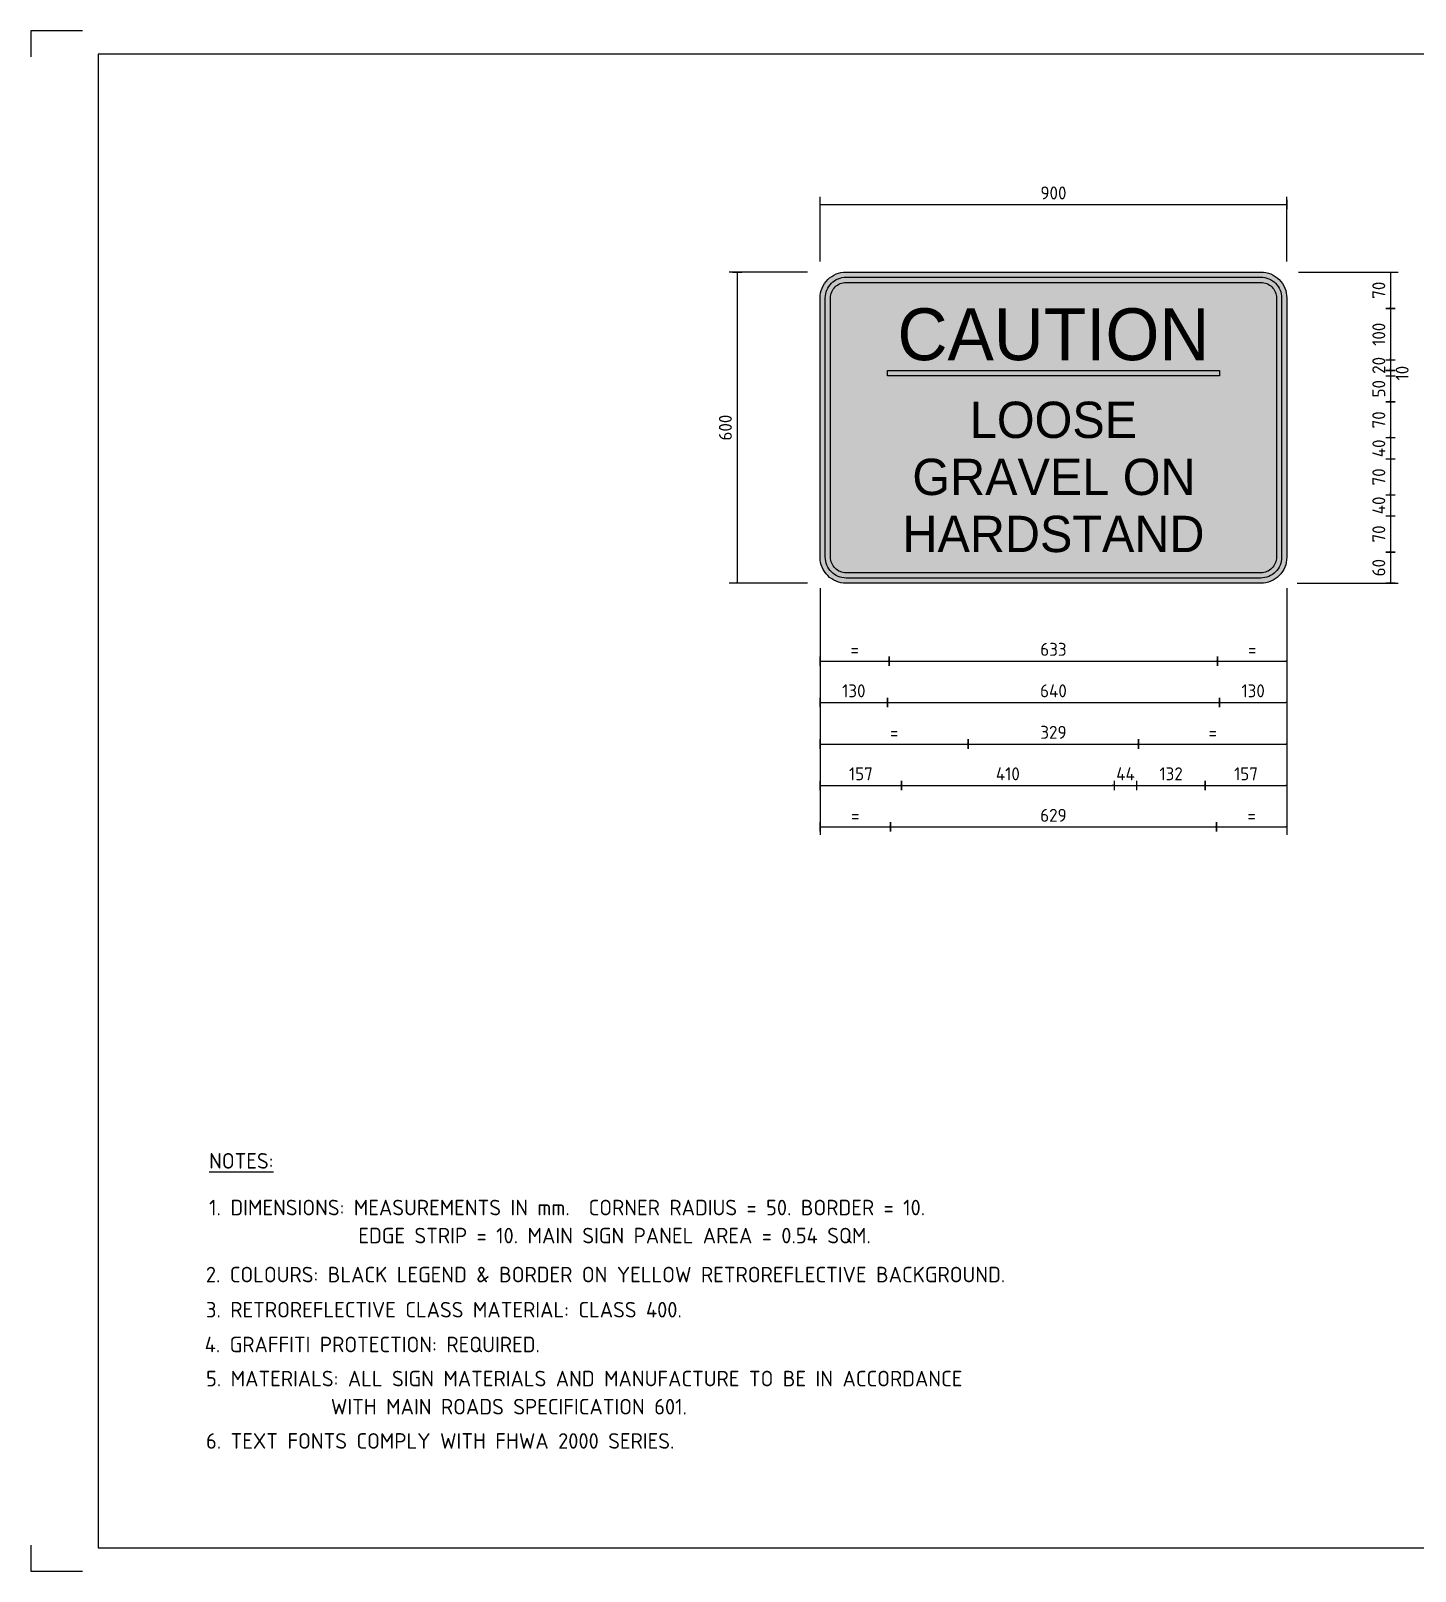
# Model space of a CAD drawing. Extents: x 0 to 420, y 0 to 297.
# Drawn here: x 0 to 267, y 0 to 297 of the extents above; entities that cross this region are included whole.
import ezdxf
from ezdxf.enums import TextEntityAlignment as Align

# ---------------------------------------------------------------- set-up
doc = ezdxf.new("R2010")
doc.units = 0
doc.header["$PDMODE"] = 3
doc.layers.get('0').update_dxf_attribs({"linetype": 'CONTINUOUS'})
doc.layers.get('DEFPOINTS').update_dxf_attribs({"linetype": 'CONTINUOUS'})
for name, color, linetype in [('L25', 1, 'CONTINUOUS'), ('T25', 1, 'CONTINUOUS'), ('TBLK18', 4, 'CONTINUOUS'), ('TBLK25', 1, 'CONTINUOUS'), ('TBLK35', 3, 'CONTINUOUS'), ('TBLK50', 7, 'CONTINUOUS')]:
    doc.layers.add(name, color=color, linetype=linetype)
doc.layers.add('YELLOW', color=7, linetype='CONTINUOUS', true_color=0xfcd900)
doc.styles.add('FHWAE', font='fhwa_e2000ex_ttf.ttf')
doc.styles.add('ISO', font='iso3098b.shx')
doc.dimstyles.new('SIGNSDIM', dxfattribs={"dimtxt": 2.5, "dimasz": 0.2, "dimexe": 1.5, "dimexo": 2, "dimgap": 1, "dimtad": 1, "dimdec": 4, "dimlfac": 10, "dimrnd": 1, "dimdsep": 46, "dimtxsty": 'ISO', "dimblk": 'SGNDIM', "dimcen": 2.5, "dimse2": 1, "dimadec": 0, "dimazin": 0, "dimtfac": 1, "dimtdec": 4, "dimtix": 1, "dimtmove": 0, "dimatfit": 3, "dimldrblk": 'SGNDIM', "dimfxl": 1, "dimtolj": 1, "dimtzin": 0, "dimarcsym": 0})

# ---------------------------------------------------------------- blocks, each defined once
blk = doc.blocks.new('A3BBLK')
at = {"layer": 'TBLK25'}
for p, q in [((10, 297), (0, 297)), ((0, 297), (0, 292)), ((0, 5), (0, 0)), ((0, 0), (10, 0))]:
    blk.add_line(p, q, dxfattribs=at)
at = {"layer": 'TBLK50'}
for p, q in [((415.5, 292.5), (13, 292.5)), ((13, 292.5), (13, 4.5)), ((13, 4.5), (415.5, 4.5))]:
    blk.add_line(p, q, dxfattribs=at)
blk = doc.blocks.new('a3_in_vtblk std dwg')
blk.add_blockref('A3BBLK', (0, 0))
at = {"layer": 'TBLK18', "style": 'ISO'}
blk.add_attdef('MR_DIRECTORATE', text='', height=1.5, dxfattribs=at).set_placement((381.5, 68.12), align=Align.CENTER)
for tag, p in [('STREET_NAME', (355.51, 62.1)), ('SUBURB_POSTCODE', (388.49, 62.1)), ('TELEPHONE_NO.', (368.31, 59.84)), ('FAX_NO.', (393.56, 59.84))]:
    blk.add_attdef(tag, p, '', height=1.5, dxfattribs=at)
at = {"layer": 'TBLK25', "style": 'ISO'}
for tag, height, p in [('MR_BRANCH', 2, (381.5, 65.2)), ('ROAD_SECTION', 1.75, (384.5, 29.16)), ('SLK', 1.75, (384.5, 26.11)), ('CHAINAGE', 1.75, (384.5, 19.21))]:
    blk.add_attdef(tag, text='', height=height, dxfattribs=at).set_placement(p, align=Align.CENTER)
for tag, p, height in [('FILE_NUMBER', (371.77, 54.24), 2.5), ('DESIGNED_/_DRAWN', (371.77, 49.49), 2), ('VERIFIED', (371.77, 44.49), 2), ('APPROVED', (371.77, 39.49), 2), ('LOCAL_AUTHORITY', (370.48, 16.73), 1.25)]:
    blk.add_attdef(tag, p, '', height=height, dxfattribs=at)
at = {"layer": 'TBLK35', "style": 'ISO', "width": 0.9}
for tag, p in [('ROAD_PROJECT&NUMBER', (384.5, 32.23)), ('DRAWING_DESCRIPTION', (384.5, 22.29))]:
    blk.add_attdef(tag, text='', height=2.5, dxfattribs=at).set_placement(p, align=Align.CENTER)
at = {"layer": 'TBLK50', "style": 'ISO'}
blk.add_attdef('MRWA_DRG_NUMBER', (356.29, 6.08), '', height=5, dxfattribs=at)
blk = doc.blocks.new('SGNDIM')
for p, q in [((0, 0), (-1, 0)), ((0, 4.5), (0, -4.5))]:
    blk.add_line(p, q)
blk = doc.blocks.new('*D9')
at = {"layer": 'DEFPOINTS', "color": 0, "transparency": 16777216}
for p in [(242.23, 263.49), (152.23, 250.49), (242.23, 250.49)]:
    blk.add_point(p, dxfattribs=at)
at = {"layer": 'T25', "color": 0, "lineweight": -2, "transparency": 16777216}
for p, q in [((152.23, 252.49), (152.23, 264.99)), ((242.23, 252.49), (242.23, 264.99)), ((152.43, 263.49), (242.03, 263.49))]:
    blk.add_line(p, q, dxfattribs=at)
at = {"layer": 'T25', "color": 0, "lineweight": -2, "transparency": 16777216, "xscale": 0.2, "yscale": 0.2, "zscale": 0.2, "rotation": 180}
blk.add_blockref('SGNDIM', (152.23, 263.49), dxfattribs=at)
at = {"layer": 'T25', "color": 0, "lineweight": -2, "transparency": 16777216, "xscale": 0.2, "yscale": 0.2, "zscale": 0.2}
blk.add_blockref('SGNDIM', (242.23, 263.49), dxfattribs=at)
at = {"layer": 'T25', "color": 0, "transparency": 16777216, "insert": (197.23, 265.74), "char_height": 2.5, "attachment_point": 5, "style": 'ISO'}
blk.add_mtext('\\A1;900', dxfattribs=at)
blk = doc.blocks.new('*D10')
at = {"layer": 'DEFPOINTS', "color": 0, "transparency": 16777216}
for p in [(245.02, 196.49), (242.23, 190.49), (262.23, 190.49)]:
    blk.add_point(p, dxfattribs=at)
at = {"layer": 'T25', "color": 0, "lineweight": -2, "transparency": 16777216}
for p, q in [((262.23, 196.29), (262.23, 190.69)), ((244.23, 190.49), (263.73, 190.49))]:
    blk.add_line(p, q, dxfattribs=at)
at = {"layer": 'T25', "color": 0, "lineweight": -2, "transparency": 16777216, "xscale": 0.2, "yscale": 0.2, "zscale": 0.2}
for p, rotation in [((262.23, 196.49), 90), ((262.23, 190.49), 270)]:
    blk.add_blockref('SGNDIM', p, dxfattribs=dict(at, rotation=rotation))
at = {"layer": 'T25', "color": 0, "transparency": 16777216, "insert": (259.98, 193.49), "char_height": 2.5, "attachment_point": 5, "rotation": 90, "style": 'ISO'}
blk.add_mtext('\\A1;60', dxfattribs=at)
blk = doc.blocks.new('*D11')
at = {"layer": 'DEFPOINTS', "color": 0, "transparency": 16777216}
for p in [(244.73, 203.49), (244.73, 196.49), (262.23, 196.49)]:
    blk.add_point(p, dxfattribs=at)
at = {"layer": 'T25', "color": 0, "lineweight": -2, "transparency": 16777216}
blk.add_line((262.23, 203.29), (262.23, 196.69), dxfattribs=at)
at = {"layer": 'T25', "color": 0, "lineweight": -2, "transparency": 16777216, "xscale": 0.2, "yscale": 0.2, "zscale": 0.2}
for p, rotation in [((262.23, 203.49), 90), ((262.23, 196.49), 270)]:
    blk.add_blockref('SGNDIM', p, dxfattribs=dict(at, rotation=rotation))
at = {"layer": 'T25', "color": 0, "transparency": 16777216, "insert": (259.98, 199.99), "char_height": 2.5, "attachment_point": 5, "rotation": 90, "style": 'ISO'}
blk.add_mtext('\\A1;70', dxfattribs=at)
blk = doc.blocks.new('*D12')
at = {"layer": 'DEFPOINTS', "color": 0, "transparency": 16777216}
for p in [(242.23, 207.49), (242.23, 203.49), (262.23, 203.49)]:
    blk.add_point(p, dxfattribs=at)
at = {"layer": 'T25', "color": 0, "lineweight": -2, "transparency": 16777216}
for p, q in [((262.23, 207.69), (262.23, 207.89)), ((262.23, 207.49), (262.23, 203.49)), ((262.23, 203.29), (262.23, 203.09))]:
    blk.add_line(p, q, dxfattribs=at)
at = {"layer": 'T25', "color": 0, "lineweight": -2, "transparency": 16777216, "xscale": 0.2, "yscale": 0.2, "zscale": 0.2}
for p, rotation in [((262.23, 207.49), 270), ((262.23, 203.49), 90)]:
    blk.add_blockref('SGNDIM', p, dxfattribs=dict(at, rotation=rotation))
at = {"layer": 'T25', "color": 0, "transparency": 16777216, "insert": (259.98, 205.49), "char_height": 2.5, "attachment_point": 5, "rotation": 90, "style": 'ISO'}
blk.add_mtext('\\A1;40', dxfattribs=at)
blk = doc.blocks.new('*D13')
at = {"layer": 'DEFPOINTS', "color": 0, "transparency": 16777216}
for p in [(244.73, 214.49), (244.73, 207.49), (262.23, 207.49)]:
    blk.add_point(p, dxfattribs=at)
at = {"layer": 'T25', "color": 0, "lineweight": -2, "transparency": 16777216}
blk.add_line((262.23, 214.29), (262.23, 207.69), dxfattribs=at)
at = {"layer": 'T25', "color": 0, "lineweight": -2, "transparency": 16777216, "xscale": 0.2, "yscale": 0.2, "zscale": 0.2}
for p, rotation in [((262.23, 214.49), 90), ((262.23, 207.49), 270)]:
    blk.add_blockref('SGNDIM', p, dxfattribs=dict(at, rotation=rotation))
at = {"layer": 'T25', "color": 0, "transparency": 16777216, "insert": (259.98, 210.99), "char_height": 2.5, "attachment_point": 5, "rotation": 90, "style": 'ISO'}
blk.add_mtext('\\A1;70', dxfattribs=at)
blk = doc.blocks.new('*D14')
at = {"layer": 'DEFPOINTS', "color": 0, "transparency": 16777216}
for p in [(242.23, 218.49), (242.23, 214.49), (262.23, 214.49)]:
    blk.add_point(p, dxfattribs=at)
at = {"layer": 'T25', "color": 0, "lineweight": -2, "transparency": 16777216}
for p, q in [((262.23, 218.69), (262.23, 218.89)), ((262.23, 218.49), (262.23, 214.49)), ((262.23, 214.29), (262.23, 214.09))]:
    blk.add_line(p, q, dxfattribs=at)
at = {"layer": 'T25', "color": 0, "lineweight": -2, "transparency": 16777216, "xscale": 0.2, "yscale": 0.2, "zscale": 0.2}
for p, rotation in [((262.23, 218.49), 270), ((262.23, 214.49), 90)]:
    blk.add_blockref('SGNDIM', p, dxfattribs=dict(at, rotation=rotation))
at = {"layer": 'T25', "color": 0, "transparency": 16777216, "insert": (259.98, 216.49), "char_height": 2.5, "attachment_point": 5, "rotation": 90, "style": 'ISO'}
blk.add_mtext('\\A1;40', dxfattribs=at)
blk = doc.blocks.new('*D15')
at = {"layer": 'DEFPOINTS', "color": 0, "transparency": 16777216}
for p in [(244.73, 225.49), (244.73, 218.49), (262.23, 218.49)]:
    blk.add_point(p, dxfattribs=at)
at = {"layer": 'T25', "color": 0, "lineweight": -2, "transparency": 16777216}
blk.add_line((262.23, 225.29), (262.23, 218.69), dxfattribs=at)
at = {"layer": 'T25', "color": 0, "lineweight": -2, "transparency": 16777216, "xscale": 0.2, "yscale": 0.2, "zscale": 0.2}
for p, rotation in [((262.23, 225.49), 90), ((262.23, 218.49), 270)]:
    blk.add_blockref('SGNDIM', p, dxfattribs=dict(at, rotation=rotation))
at = {"layer": 'T25', "color": 0, "transparency": 16777216, "insert": (259.98, 221.99), "char_height": 2.5, "attachment_point": 5, "rotation": 90, "style": 'ISO'}
blk.add_mtext('\\A1;70', dxfattribs=at)
blk = doc.blocks.new('*D16')
at = {"layer": 'DEFPOINTS', "color": 0, "transparency": 16777216}
for p in [(247.95, 230.49), (247.95, 225.49), (262.23, 225.49)]:
    blk.add_point(p, dxfattribs=at)
at = {"layer": 'T25', "color": 0, "lineweight": -2, "transparency": 16777216}
blk.add_line((262.23, 230.29), (262.23, 225.69), dxfattribs=at)
at = {"layer": 'T25', "color": 0, "lineweight": -2, "transparency": 16777216, "xscale": 0.2, "yscale": 0.2, "zscale": 0.2}
for p, rotation in [((262.23, 230.49), 90), ((262.23, 225.49), 270)]:
    blk.add_blockref('SGNDIM', p, dxfattribs=dict(at, rotation=rotation))
at = {"layer": 'T25', "color": 0, "transparency": 16777216, "insert": (259.98, 227.99), "char_height": 2.5, "attachment_point": 5, "rotation": 90, "style": 'ISO'}
blk.add_mtext('\\A1;50', dxfattribs=at)
blk = doc.blocks.new('*D17')
at = {"layer": 'DEFPOINTS', "color": 0, "transparency": 16777216}
for p in [(242.23, 243.49), (242.23, 233.49), (262.23, 233.49)]:
    blk.add_point(p, dxfattribs=at)
at = {"layer": 'T25', "color": 0, "lineweight": -2, "transparency": 16777216}
blk.add_line((262.23, 243.29), (262.23, 233.69), dxfattribs=at)
at = {"layer": 'T25', "color": 0, "lineweight": -2, "transparency": 16777216, "xscale": 0.2, "yscale": 0.2, "zscale": 0.2}
for p, rotation in [((262.23, 243.49), 90), ((262.23, 233.49), 270)]:
    blk.add_blockref('SGNDIM', p, dxfattribs=dict(at, rotation=rotation))
at = {"layer": 'T25', "color": 0, "transparency": 16777216, "insert": (259.98, 238.49), "char_height": 2.5, "attachment_point": 5, "rotation": 90, "style": 'ISO'}
blk.add_mtext('\\A1;100', dxfattribs=at)
blk = doc.blocks.new('*D18')
at = {"layer": 'DEFPOINTS', "color": 0, "transparency": 16777216}
for p in [(242.49, 250.49), (242.49, 243.49), (262.23, 243.49)]:
    blk.add_point(p, dxfattribs=at)
at = {"layer": 'T25', "color": 0, "lineweight": -2, "transparency": 16777216}
for p, q in [((244.49, 250.49), (263.73, 250.49)), ((262.23, 250.29), (262.23, 243.69))]:
    blk.add_line(p, q, dxfattribs=at)
at = {"layer": 'T25', "color": 0, "lineweight": -2, "transparency": 16777216, "xscale": 0.2, "yscale": 0.2, "zscale": 0.2}
for p, rotation in [((262.23, 250.49), 90), ((262.23, 243.49), 270)]:
    blk.add_blockref('SGNDIM', p, dxfattribs=dict(at, rotation=rotation))
at = {"layer": 'T25', "color": 0, "transparency": 16777216, "insert": (259.98, 246.99), "char_height": 2.5, "attachment_point": 5, "rotation": 90, "style": 'ISO'}
blk.add_mtext('\\A1;70', dxfattribs=at)
blk = doc.blocks.new('*D19')
at = {"layer": 'DEFPOINTS', "color": 0, "transparency": 16777216}
for p in [(228.67, 190.6), (242.23, 190.6), (242.23, 143.49)]:
    blk.add_point(p, dxfattribs=at)
at = {"layer": 'T25', "color": 0, "lineweight": -2, "transparency": 16777216}
for p, q in [((242.23, 188.6), (242.23, 141.99)), ((228.87, 143.49), (242.03, 143.49))]:
    blk.add_line(p, q, dxfattribs=at)
at = {"layer": 'T25', "color": 0, "lineweight": -2, "transparency": 16777216, "xscale": 0.2, "yscale": 0.2, "zscale": 0.2, "rotation": 180}
blk.add_blockref('SGNDIM', (228.67, 143.49), dxfattribs=at)
at = {"layer": 'T25', "color": 0, "lineweight": -2, "transparency": 16777216, "xscale": 0.2, "yscale": 0.2, "zscale": 0.2}
blk.add_blockref('SGNDIM', (242.23, 143.49), dxfattribs=at)
at = {"layer": 'T25', "color": 0, "transparency": 16777216, "insert": (235.45, 145.74), "char_height": 2.5, "attachment_point": 5, "style": 'ISO'}
blk.add_mtext('\\A1;=', dxfattribs=at)
blk = doc.blocks.new('*D20')
at = {"layer": 'DEFPOINTS', "color": 0, "transparency": 16777216}
for p in [(165.79, 175.35), (228.67, 175.35), (228.67, 143.49)]:
    blk.add_point(p, dxfattribs=at)
at = {"layer": 'T25', "color": 0, "lineweight": -2, "transparency": 16777216}
blk.add_line((165.99, 143.49), (228.47, 143.49), dxfattribs=at)
at = {"layer": 'T25', "color": 0, "lineweight": -2, "transparency": 16777216, "xscale": 0.2, "yscale": 0.2, "zscale": 0.2, "rotation": 180}
blk.add_blockref('SGNDIM', (165.79, 143.49), dxfattribs=at)
at = {"layer": 'T25', "color": 0, "lineweight": -2, "transparency": 16777216, "xscale": 0.2, "yscale": 0.2, "zscale": 0.2}
blk.add_blockref('SGNDIM', (228.67, 143.49), dxfattribs=at)
at = {"layer": 'T25', "color": 0, "transparency": 16777216, "insert": (197.23, 145.74), "char_height": 2.5, "attachment_point": 5, "style": 'ISO'}
blk.add_mtext('\\A1;629', dxfattribs=at)
blk = doc.blocks.new('*D21')
at = {"layer": 'DEFPOINTS', "color": 0, "transparency": 16777216}
for p in [(152.23, 190.6), (165.79, 190.6), (165.79, 143.49)]:
    blk.add_point(p, dxfattribs=at)
at = {"layer": 'T25', "color": 0, "lineweight": -2, "transparency": 16777216}
for p, q in [((152.23, 188.6), (152.23, 141.99)), ((152.43, 143.49), (165.59, 143.49))]:
    blk.add_line(p, q, dxfattribs=at)
at = {"layer": 'T25', "color": 0, "lineweight": -2, "transparency": 16777216, "xscale": 0.2, "yscale": 0.2, "zscale": 0.2, "rotation": 180}
blk.add_blockref('SGNDIM', (152.23, 143.49), dxfattribs=at)
at = {"layer": 'T25', "color": 0, "lineweight": -2, "transparency": 16777216, "xscale": 0.2, "yscale": 0.2, "zscale": 0.2}
blk.add_blockref('SGNDIM', (165.79, 143.49), dxfattribs=at)
at = {"layer": 'T25', "color": 0, "transparency": 16777216, "insert": (159.01, 145.74), "char_height": 2.5, "attachment_point": 5, "style": 'ISO'}
blk.add_mtext('\\A1;=', dxfattribs=at)
blk = doc.blocks.new('*D22')
at = {"layer": 'DEFPOINTS', "color": 0, "transparency": 16777216}
for p in [(226.51, 191.52), (242.23, 191.52), (242.23, 151.49)]:
    blk.add_point(p, dxfattribs=at)
at = {"layer": 'T25', "color": 0, "lineweight": -2, "transparency": 16777216}
for p, q in [((242.23, 189.52), (242.23, 149.99)), ((226.71, 151.49), (242.03, 151.49))]:
    blk.add_line(p, q, dxfattribs=at)
at = {"layer": 'T25', "color": 0, "lineweight": -2, "transparency": 16777216, "xscale": 0.2, "yscale": 0.2, "zscale": 0.2, "rotation": 180}
blk.add_blockref('SGNDIM', (226.51, 151.49), dxfattribs=at)
at = {"layer": 'T25', "color": 0, "lineweight": -2, "transparency": 16777216, "xscale": 0.2, "yscale": 0.2, "zscale": 0.2}
blk.add_blockref('SGNDIM', (242.23, 151.49), dxfattribs=at)
at = {"layer": 'T25', "color": 0, "transparency": 16777216, "insert": (234.37, 153.74), "char_height": 2.5, "attachment_point": 5, "style": 'ISO'}
blk.add_mtext('\\A1;157', dxfattribs=at)
blk = doc.blocks.new('*D23')
at = {"layer": 'DEFPOINTS', "color": 0, "transparency": 16777216}
for p in [(167.95, 168.83), (208.94, 168.83), (208.94, 151.49)]:
    blk.add_point(p, dxfattribs=at)
at = {"layer": 'T25', "color": 0, "lineweight": -2, "transparency": 16777216}
blk.add_line((168.15, 151.49), (208.74, 151.49), dxfattribs=at)
at = {"layer": 'T25', "color": 0, "lineweight": -2, "transparency": 16777216, "xscale": 0.2, "yscale": 0.2, "zscale": 0.2, "rotation": 180}
blk.add_blockref('SGNDIM', (167.95, 151.49), dxfattribs=at)
at = {"layer": 'T25', "color": 0, "lineweight": -2, "transparency": 16777216, "xscale": 0.2, "yscale": 0.2, "zscale": 0.2}
blk.add_blockref('SGNDIM', (208.94, 151.49), dxfattribs=at)
at = {"layer": 'T25', "color": 0, "transparency": 16777216, "insert": (188.44, 153.74), "char_height": 2.5, "attachment_point": 5, "style": 'ISO'}
blk.add_mtext('\\A1;410', dxfattribs=at)
blk = doc.blocks.new('*D24')
at = {"layer": 'DEFPOINTS', "color": 0, "transparency": 16777216}
for p in [(152.23, 191.52), (167.95, 191.52), (167.95, 151.49)]:
    blk.add_point(p, dxfattribs=at)
at = {"layer": 'T25', "color": 0, "lineweight": -2, "transparency": 16777216}
for p, q in [((152.23, 189.52), (152.23, 149.99)), ((152.43, 151.49), (167.75, 151.49))]:
    blk.add_line(p, q, dxfattribs=at)
at = {"layer": 'T25', "color": 0, "lineweight": -2, "transparency": 16777216, "xscale": 0.2, "yscale": 0.2, "zscale": 0.2, "rotation": 180}
blk.add_blockref('SGNDIM', (152.23, 151.49), dxfattribs=at)
at = {"layer": 'T25', "color": 0, "lineweight": -2, "transparency": 16777216, "xscale": 0.2, "yscale": 0.2, "zscale": 0.2}
blk.add_blockref('SGNDIM', (167.95, 151.49), dxfattribs=at)
at = {"layer": 'T25', "color": 0, "transparency": 16777216, "insert": (160.09, 153.74), "char_height": 2.5, "attachment_point": 5, "style": 'ISO'}
blk.add_mtext('\\A1;157', dxfattribs=at)
blk = doc.blocks.new('*D25')
at = {"layer": 'DEFPOINTS', "color": 0, "transparency": 16777216}
for p in [(213.66, 184.94), (242.23, 184.94), (242.23, 159.49)]:
    blk.add_point(p, dxfattribs=at)
at = {"layer": 'T25', "color": 0, "lineweight": -2, "transparency": 16777216}
for p, q in [((242.23, 182.94), (242.23, 157.99)), ((213.86, 159.49), (242.03, 159.49))]:
    blk.add_line(p, q, dxfattribs=at)
at = {"layer": 'T25', "color": 0, "lineweight": -2, "transparency": 16777216, "xscale": 0.2, "yscale": 0.2, "zscale": 0.2, "rotation": 180}
blk.add_blockref('SGNDIM', (213.66, 159.49), dxfattribs=at)
at = {"layer": 'T25', "color": 0, "lineweight": -2, "transparency": 16777216, "xscale": 0.2, "yscale": 0.2, "zscale": 0.2}
blk.add_blockref('SGNDIM', (242.23, 159.49), dxfattribs=at)
at = {"layer": 'T25', "color": 0, "transparency": 16777216, "insert": (227.95, 161.74), "char_height": 2.5, "attachment_point": 5, "style": 'ISO'}
blk.add_mtext('\\A1;=', dxfattribs=at)
blk = doc.blocks.new('*D26')
at = {"layer": 'DEFPOINTS', "color": 0, "transparency": 16777216}
for p in [(180.8, 179.2), (213.66, 179.2), (213.66, 159.49)]:
    blk.add_point(p, dxfattribs=at)
at = {"layer": 'T25', "color": 0, "lineweight": -2, "transparency": 16777216}
blk.add_line((181, 159.49), (213.46, 159.49), dxfattribs=at)
at = {"layer": 'T25', "color": 0, "lineweight": -2, "transparency": 16777216, "xscale": 0.2, "yscale": 0.2, "zscale": 0.2, "rotation": 180}
blk.add_blockref('SGNDIM', (180.8, 159.49), dxfattribs=at)
at = {"layer": 'T25', "color": 0, "lineweight": -2, "transparency": 16777216, "xscale": 0.2, "yscale": 0.2, "zscale": 0.2}
blk.add_blockref('SGNDIM', (213.66, 159.49), dxfattribs=at)
at = {"layer": 'T25', "color": 0, "transparency": 16777216, "insert": (197.23, 161.74), "char_height": 2.5, "attachment_point": 5, "style": 'ISO'}
blk.add_mtext('\\A1;329', dxfattribs=at)
blk = doc.blocks.new('*D27')
at = {"layer": 'DEFPOINTS', "color": 0, "transparency": 16777216}
for p in [(152.23, 184.94), (180.8, 184.94), (180.8, 159.49)]:
    blk.add_point(p, dxfattribs=at)
at = {"layer": 'T25', "color": 0, "lineweight": -2, "transparency": 16777216}
for p, q in [((152.23, 182.94), (152.23, 157.99)), ((152.43, 159.49), (180.6, 159.49))]:
    blk.add_line(p, q, dxfattribs=at)
at = {"layer": 'T25', "color": 0, "lineweight": -2, "transparency": 16777216, "xscale": 0.2, "yscale": 0.2, "zscale": 0.2, "rotation": 180}
blk.add_blockref('SGNDIM', (152.23, 159.49), dxfattribs=at)
at = {"layer": 'T25', "color": 0, "lineweight": -2, "transparency": 16777216, "xscale": 0.2, "yscale": 0.2, "zscale": 0.2}
blk.add_blockref('SGNDIM', (180.8, 159.49), dxfattribs=at)
at = {"layer": 'T25', "color": 0, "transparency": 16777216, "insert": (166.52, 161.74), "char_height": 2.5, "attachment_point": 5, "style": 'ISO'}
blk.add_mtext('\\A1;=', dxfattribs=at)
blk = doc.blocks.new('*D28')
at = {"layer": 'DEFPOINTS', "color": 0, "transparency": 16777216}
for p in [(228.9, 189.4), (242.23, 189.4), (242.23, 175.49)]:
    blk.add_point(p, dxfattribs=at)
at = {"layer": 'T25', "color": 0, "lineweight": -2, "transparency": 16777216}
for p, q in [((242.23, 187.4), (242.23, 173.99)), ((229.1, 175.49), (242.03, 175.49))]:
    blk.add_line(p, q, dxfattribs=at)
at = {"layer": 'T25', "color": 0, "lineweight": -2, "transparency": 16777216, "xscale": 0.2, "yscale": 0.2, "zscale": 0.2, "rotation": 180}
blk.add_blockref('SGNDIM', (228.9, 175.49), dxfattribs=at)
at = {"layer": 'T25', "color": 0, "lineweight": -2, "transparency": 16777216, "xscale": 0.2, "yscale": 0.2, "zscale": 0.2}
blk.add_blockref('SGNDIM', (242.23, 175.49), dxfattribs=at)
at = {"layer": 'T25', "color": 0, "transparency": 16777216, "insert": (235.57, 177.74), "char_height": 2.5, "attachment_point": 5, "style": 'ISO'}
blk.add_mtext('\\A1;=', dxfattribs=at)
blk = doc.blocks.new('*D29')
at = {"layer": 'DEFPOINTS', "color": 0, "transparency": 16777216}
for p in [(165.57, 189.56), (228.9, 189.56), (228.9, 175.49)]:
    blk.add_point(p, dxfattribs=at)
at = {"layer": 'T25', "color": 0, "lineweight": -2, "transparency": 16777216}
blk.add_line((165.77, 175.49), (228.7, 175.49), dxfattribs=at)
at = {"layer": 'T25', "color": 0, "lineweight": -2, "transparency": 16777216, "xscale": 0.2, "yscale": 0.2, "zscale": 0.2, "rotation": 180}
blk.add_blockref('SGNDIM', (165.57, 175.49), dxfattribs=at)
at = {"layer": 'T25', "color": 0, "lineweight": -2, "transparency": 16777216, "xscale": 0.2, "yscale": 0.2, "zscale": 0.2}
blk.add_blockref('SGNDIM', (228.9, 175.49), dxfattribs=at)
at = {"layer": 'T25', "color": 0, "transparency": 16777216, "insert": (197.23, 177.74), "char_height": 2.5, "attachment_point": 5, "style": 'ISO'}
blk.add_mtext('\\A1;633', dxfattribs=at)
blk = doc.blocks.new('*D30')
at = {"layer": 'DEFPOINTS', "color": 0, "transparency": 16777216}
for p in [(152.23, 189.4), (165.57, 189.4), (165.57, 175.49)]:
    blk.add_point(p, dxfattribs=at)
at = {"layer": 'T25', "color": 0, "lineweight": -2, "transparency": 16777216}
for p, q in [((152.23, 187.4), (152.23, 173.99)), ((152.43, 175.49), (165.37, 175.49))]:
    blk.add_line(p, q, dxfattribs=at)
at = {"layer": 'T25', "color": 0, "lineweight": -2, "transparency": 16777216, "xscale": 0.2, "yscale": 0.2, "zscale": 0.2, "rotation": 180}
blk.add_blockref('SGNDIM', (152.23, 175.49), dxfattribs=at)
at = {"layer": 'T25', "color": 0, "lineweight": -2, "transparency": 16777216, "xscale": 0.2, "yscale": 0.2, "zscale": 0.2}
blk.add_blockref('SGNDIM', (165.57, 175.49), dxfattribs=at)
at = {"layer": 'T25', "color": 0, "transparency": 16777216, "insert": (158.9, 177.74), "char_height": 2.5, "attachment_point": 5, "style": 'ISO'}
blk.add_mtext('\\A1;=', dxfattribs=at)
blk = doc.blocks.new('*D31')
at = {"layer": 'DEFPOINTS', "color": 0, "transparency": 16777216}
for p in [(151.79, 250.49), (136.21, 190.49), (151.79, 190.49)]:
    blk.add_point(p, dxfattribs=at)
at = {"layer": 'T25', "color": 0, "lineweight": -2, "transparency": 16777216}
for p, q in [((149.79, 250.49), (134.71, 250.49)), ((136.21, 250.29), (136.21, 190.69)), ((149.79, 190.49), (134.71, 190.49))]:
    blk.add_line(p, q, dxfattribs=at)
at = {"layer": 'T25', "color": 0, "lineweight": -2, "transparency": 16777216, "xscale": 0.2, "yscale": 0.2, "zscale": 0.2}
for p, rotation in [((136.21, 250.49), 90), ((136.21, 190.49), 270)]:
    blk.add_blockref('SGNDIM', p, dxfattribs=dict(at, rotation=rotation))
at = {"layer": 'T25', "color": 0, "transparency": 16777216, "insert": (133.96, 220.49), "char_height": 2.5, "attachment_point": 5, "rotation": 90, "style": 'ISO'}
blk.add_mtext('\\A1;600', dxfattribs=at)
blk = doc.blocks.new('*D32')
at = {"layer": 'DEFPOINTS', "color": 0, "transparency": 16777216}
for p in [(259.38, 231.49), (259.38, 230.49), (262.23, 230.49)]:
    blk.add_point(p, dxfattribs=at)
at = {"layer": 'T25', "color": 0, "lineweight": -2, "transparency": 16777216}
for p, q in [((262.23, 231.69), (262.23, 231.89)), ((262.23, 231.49), (262.23, 230.49)), ((262.23, 230.29), (262.23, 230.09))]:
    blk.add_line(p, q, dxfattribs=at)
at = {"layer": 'T25', "color": 0, "lineweight": -2, "transparency": 16777216, "xscale": 0.2, "yscale": 0.2, "zscale": 0.2}
for p, rotation in [((262.23, 231.49), 270), ((262.23, 230.49), 90)]:
    blk.add_blockref('SGNDIM', p, dxfattribs=dict(at, rotation=rotation))
at = {"layer": 'T25', "color": 0, "transparency": 16777216, "insert": (264.48, 230.99), "char_height": 2.5, "attachment_point": 5, "rotation": 90, "style": 'ISO'}
blk.add_mtext('\\A1;10', dxfattribs=at)
blk = doc.blocks.new('*D33')
at = {"layer": 'DEFPOINTS', "color": 0, "transparency": 16777216}
for p in [(256.52, 233.49), (256.52, 231.49), (262.23, 231.49)]:
    blk.add_point(p, dxfattribs=at)
at = {"layer": 'T25', "color": 0, "lineweight": -2, "transparency": 16777216}
for p, q in [((262.23, 233.69), (262.23, 233.89)), ((262.23, 233.49), (262.23, 231.49)), ((262.23, 231.29), (262.23, 231.09))]:
    blk.add_line(p, q, dxfattribs=at)
at = {"layer": 'T25', "color": 0, "lineweight": -2, "transparency": 16777216, "xscale": 0.2, "yscale": 0.2, "zscale": 0.2}
for p, rotation in [((262.23, 233.49), 270), ((262.23, 231.49), 90)]:
    blk.add_blockref('SGNDIM', p, dxfattribs=dict(at, rotation=rotation))
at = {"layer": 'T25', "color": 0, "transparency": 16777216, "insert": (259.98, 232.49), "char_height": 2.5, "attachment_point": 5, "rotation": 90, "style": 'ISO'}
blk.add_mtext('\\A1;20', dxfattribs=at)
blk = doc.blocks.new('*D34')
at = {"layer": 'DEFPOINTS', "color": 0, "transparency": 16777216}
for p in [(229.25, 184.83), (242.23, 184.83), (242.23, 167.49)]:
    blk.add_point(p, dxfattribs=at)
at = {"layer": 'T25', "color": 0, "lineweight": -2, "transparency": 16777216}
for p, q in [((242.23, 182.83), (242.23, 165.99)), ((229.45, 167.49), (242.03, 167.49))]:
    blk.add_line(p, q, dxfattribs=at)
at = {"layer": 'T25', "color": 0, "lineweight": -2, "transparency": 16777216, "xscale": 0.2, "yscale": 0.2, "zscale": 0.2, "rotation": 180}
blk.add_blockref('SGNDIM', (229.25, 167.49), dxfattribs=at)
at = {"layer": 'T25', "color": 0, "lineweight": -2, "transparency": 16777216, "xscale": 0.2, "yscale": 0.2, "zscale": 0.2}
blk.add_blockref('SGNDIM', (242.23, 167.49), dxfattribs=at)
at = {"layer": 'T25', "color": 0, "transparency": 16777216, "insert": (235.74, 169.74), "char_height": 2.5, "attachment_point": 5, "style": 'ISO'}
blk.add_mtext('\\A1;130', dxfattribs=at)
blk = doc.blocks.new('*D35')
at = {"layer": 'DEFPOINTS', "color": 0, "transparency": 16777216}
for p in [(165.22, 181.71), (229.25, 181.71), (229.25, 167.49)]:
    blk.add_point(p, dxfattribs=at)
at = {"layer": 'T25', "color": 0, "lineweight": -2, "transparency": 16777216}
blk.add_line((165.42, 167.49), (229.05, 167.49), dxfattribs=at)
at = {"layer": 'T25', "color": 0, "lineweight": -2, "transparency": 16777216, "xscale": 0.2, "yscale": 0.2, "zscale": 0.2, "rotation": 180}
blk.add_blockref('SGNDIM', (165.22, 167.49), dxfattribs=at)
at = {"layer": 'T25', "color": 0, "lineweight": -2, "transparency": 16777216, "xscale": 0.2, "yscale": 0.2, "zscale": 0.2}
blk.add_blockref('SGNDIM', (229.25, 167.49), dxfattribs=at)
at = {"layer": 'T25', "color": 0, "transparency": 16777216, "insert": (197.23, 169.74), "char_height": 2.5, "attachment_point": 5, "style": 'ISO'}
blk.add_mtext('\\A1;640', dxfattribs=at)
blk = doc.blocks.new('*D36')
at = {"layer": 'DEFPOINTS', "color": 0, "transparency": 16777216}
for p in [(152.23, 184.83), (165.22, 184.83), (165.22, 167.49)]:
    blk.add_point(p, dxfattribs=at)
at = {"layer": 'T25', "color": 0, "lineweight": -2, "transparency": 16777216}
for p, q in [((152.23, 182.83), (152.23, 165.99)), ((152.43, 167.49), (165.02, 167.49))]:
    blk.add_line(p, q, dxfattribs=at)
at = {"layer": 'T25', "color": 0, "lineweight": -2, "transparency": 16777216, "xscale": 0.2, "yscale": 0.2, "zscale": 0.2, "rotation": 180}
blk.add_blockref('SGNDIM', (152.23, 167.49), dxfattribs=at)
at = {"layer": 'T25', "color": 0, "lineweight": -2, "transparency": 16777216, "xscale": 0.2, "yscale": 0.2, "zscale": 0.2}
blk.add_blockref('SGNDIM', (165.22, 167.49), dxfattribs=at)
at = {"layer": 'T25', "color": 0, "transparency": 16777216, "insert": (158.73, 169.74), "char_height": 2.5, "attachment_point": 5, "style": 'ISO'}
blk.add_mtext('\\A1;130', dxfattribs=at)
blk = doc.blocks.new('*D37')
at = {"layer": 'DEFPOINTS', "color": 0, "transparency": 16777216}
for p in [(213.33, 159.4), (226.51, 159.4), (226.51, 151.49)]:
    blk.add_point(p, dxfattribs=at)
at = {"layer": 'T25', "color": 0, "lineweight": -2, "transparency": 16777216}
blk.add_line((213.53, 151.49), (226.31, 151.49), dxfattribs=at)
at = {"layer": 'T25', "color": 0, "lineweight": -2, "transparency": 16777216, "xscale": 0.2, "yscale": 0.2, "zscale": 0.2, "rotation": 180}
blk.add_blockref('SGNDIM', (213.33, 151.49), dxfattribs=at)
at = {"layer": 'T25', "color": 0, "lineweight": -2, "transparency": 16777216, "xscale": 0.2, "yscale": 0.2, "zscale": 0.2}
blk.add_blockref('SGNDIM', (226.51, 151.49), dxfattribs=at)
at = {"layer": 'T25', "color": 0, "transparency": 16777216, "insert": (219.92, 153.74), "char_height": 2.5, "attachment_point": 5, "style": 'ISO'}
blk.add_mtext('\\A1;132', dxfattribs=at)
blk = doc.blocks.new('*D38')
at = {"layer": 'DEFPOINTS', "color": 0, "transparency": 16777216}
for p in [(208.94, 154.13), (213.33, 154.13), (213.33, 151.49)]:
    blk.add_point(p, dxfattribs=at)
at = {"layer": 'T25', "color": 0, "lineweight": -2, "transparency": 16777216}
for p, q in [((208.74, 151.49), (208.54, 151.49)), ((208.94, 151.49), (213.33, 151.49)), ((213.53, 151.49), (213.73, 151.49))]:
    blk.add_line(p, q, dxfattribs=at)
at = {"layer": 'T25', "color": 0, "lineweight": -2, "transparency": 16777216, "xscale": 0.2, "yscale": 0.2, "zscale": 0.2}
blk.add_blockref('SGNDIM', (208.94, 151.49), dxfattribs=at)
at = {"layer": 'T25', "color": 0, "lineweight": -2, "transparency": 16777216, "xscale": 0.2, "yscale": 0.2, "zscale": 0.2, "rotation": 180}
blk.add_blockref('SGNDIM', (213.33, 151.49), dxfattribs=at)
at = {"layer": 'T25', "color": 0, "transparency": 16777216, "insert": (211.13, 153.74), "char_height": 2.5, "attachment_point": 5, "style": 'ISO'}
blk.add_mtext('\\A1;44', dxfattribs=at)

msp = doc.modelspace()

# ---------------------------------------------------------------- hatches: boundary and pattern name
at = {"layer": 'L25'}
h = msp.add_hatch(color=256, dxfattribs=at)
edge = h.paths.add_edge_path(flags=16)
edge.add_line((154.233651, 195.492107), (154.233651, 245.492107))
edge.add_arc((157.233651, 245.492107), 3, 90, 180, ccw=False)
edge.add_line((157.233651, 248.492107), (237.233651, 248.492107))
edge.add_arc((237.233651, 245.492107), 3, 0, 90, ccw=False)
edge.add_line((240.233651, 245.492107), (240.233651, 195.492107))
edge.add_arc((237.233651, 195.492107), 3, -90, 0, ccw=False)
edge.add_line((237.233651, 192.492107), (157.233651, 192.492107))
edge.add_arc((157.233651, 195.492107), 3, 180, 270, ccw=False)
edge = h.paths.add_edge_path()
edge.add_line((153.233651, 195.492107), (153.233651, 245.492107))
edge.add_arc((157.233651, 245.492107), 4, 90, 180, ccw=False)
edge.add_line((157.233651, 249.492107), (237.233651, 249.492107))
edge.add_arc((237.233651, 245.492107), 4, 0, 90, ccw=False)
edge.add_line((241.233651, 245.492107), (241.233651, 195.492107))
edge.add_arc((237.233651, 195.492107), 4, -90, 0, ccw=False)
edge.add_line((237.233651, 191.492107), (157.233651, 191.492107))
edge.add_arc((157.233651, 195.492107), 4, 180, 270, ccw=False)
msp.add_hatch(color=256, dxfattribs=at).paths.add_polyline_path([(229.248095, 231.492107), (229.248095, 230.492107), (165.219206, 230.492107), (165.219206, 231.492107)])
at = {"layer": 'YELLOW'}
h = msp.add_hatch(color=256, dxfattribs=at)
edge = h.paths.add_edge_path()
edge.add_line((152.233651, 195.492107), (152.233651, 245.492107))
edge.add_arc((157.233651, 245.492107), 5, 90, 180, ccw=False)
edge.add_line((157.233651, 250.492107), (237.233651, 250.492107))
edge.add_arc((237.233651, 245.492107), 5, 0, 90, ccw=False)
edge.add_line((242.233651, 245.492107), (242.233651, 195.492107))
edge.add_arc((237.233651, 195.492107), 5, -90, 0, ccw=False)
edge.add_line((237.233651, 190.492107), (157.233651, 190.492107))
edge.add_arc((157.233651, 195.492107), 5, 180, 270, ccw=False)
edge = h.paths.add_edge_path(flags=16)
edge.add_line((153.233651, 195.492107), (153.233651, 245.492107))
edge.add_arc((157.233651, 245.492107), 4, 90, 180, ccw=False)
edge.add_line((157.233651, 249.492107), (237.233651, 249.492107))
edge.add_arc((237.233651, 245.492107), 4, 0, 90, ccw=False)
edge.add_line((241.233651, 245.492107), (241.233651, 195.492107))
edge.add_arc((237.233651, 195.492107), 4, -90, 0, ccw=False)
edge.add_line((237.233651, 191.492107), (157.233651, 191.492107))
edge.add_arc((157.233651, 195.492107), 4, 180, 270, ccw=False)
h = msp.add_hatch(color=256, dxfattribs=at)
edge = h.paths.add_edge_path()
edge.add_line((154.233651, 195.492107), (154.233651, 245.492107))
edge.add_arc((157.233651, 245.492107), 3, 90, 180, ccw=False)
edge.add_line((157.233651, 248.492107), (237.233651, 248.492107))
edge.add_arc((237.233651, 245.492107), 3, 0, 90, ccw=False)
edge.add_line((240.233651, 245.492107), (240.233651, 195.492107))
edge.add_arc((237.233651, 195.492107), 3, -90, 0, ccw=False)
edge.add_line((237.233651, 192.492107), (157.233651, 192.492107))
edge.add_arc((157.233651, 195.492107), 3, 180, 270, ccw=False)
h.paths.add_polyline_path([(229.248095, 231.492107), (229.248095, 230.492107), (165.219206, 230.492107), (165.219206, 231.492107)], flags=16)

# ---------------------------------------------------------------- linework, layer by layer
at = {"layer": 'L25'}
for points in [[(152.233651, 195.492107), (152.233651, 245.492107, -0.4142135624), (157.233651, 250.492107), (237.233651, 250.492107, -0.4142135624), (242.233651, 245.492107), (242.233651, 195.492107, -0.4142135624), (237.233651, 190.492107), (157.233651, 190.492107, -0.4142135624)], [(153.233651, 195.492107), (153.233651, 245.492107, -0.4142135624), (157.233651, 249.492107), (237.233651, 249.492107, -0.4142135624), (241.233651, 245.492107), (241.233651, 195.492107, -0.4142135624), (237.233651, 191.492107), (157.233651, 191.492107, -0.4142135624)], [(154.233651, 195.492107), (154.233651, 245.492107, -0.4142135624), (157.233651, 248.492107), (237.233651, 248.492107, -0.4142135624), (240.233651, 245.492107), (240.233651, 195.492107, -0.4142135624), (237.233651, 192.492107), (157.233651, 192.492107, -0.4142135624)]]:
    msp.add_lwpolyline(points, format="xyb", close=True, dxfattribs=at)
msp.add_lwpolyline([(229.248095, 231.492107), (229.248095, 230.492107), (165.219206, 230.492107), (165.219206, 231.492107)], close=True, dxfattribs=at)

# ---------------------------------------------------------------- block references
msp.add_blockref('a3_in_vtblk std dwg', (0, 0))

# ---------------------------------------------------------------- texts
at = {"layer": 'L25', "style": 'FHWAE'}
for s, height, p in [('CAUTION', 10, (197.233651, 233.492107)), ('LOOSE', 7, (197.233651, 218.492107)), ('GRAVEL ON', 7, (197.323632, 207.492107)), ('HARDSTAND', 7, (197.233651, 196.492107))]:
    msp.add_text(s, height=height, dxfattribs=at).set_placement(p, align=Align.CENTER)
at = {"layer": 'T25', "color": 3, "style": 'ISO'}
for s, p in [('%%UNOTES:', (34.393212, 77.613882)), ('1. DIMENSIONS: MEASUREMENTS IN mm.  CORNER RADIUS = 50. BORDER = 10.', (34.393212, 68.613882)), ('EDGE STRIP = 10. MAIN SIGN PANEL AREA = 0.54 SQM.', (63.175813, 63.20988)), ('2. COLOURS: BLACK LEGEND & BORDER ON YELLOW RETROREFLECTIVE BACKGROUND.', (33.764541, 55.690143)), ('3. RETROREFLECTIVE CLASS MATERIAL: CLASS 400.', (33.79308, 48.914736)), ('4. GRAFFITI PROTECTION: REQUIRED.', (33.538353, 42.211016)), ('5. MATERIALS: ALL SIGN MATERIALS AND MANUFACTURE TO BE IN ACCORDANCE ', (33.795886, 35.638583)), ('               WITH MAIN ROADS SPECIFICATION 601.', (30.547854, 30.218626)), ('6. TEXT FONTS COMPLY WITH FHWA 2000 SERIES.', (33.79308, 23.613456))]:
    msp.add_text(s, height=3, dxfattribs=at).set_placement(p)

# ---------------------------------------------------------------- dimensions: what is measured, and where the dimension line sits
at = {"layer": 'T25'}
for base, p1, p2, override, picture, middle in [((242.233651, 263.492107), (152.233651, 250.492107), (242.233651, 250.492107), {"dimse2": 0}, '*D9', (197.233651, 265.742107)), ((242.233651, 151.492107), (226.514013, 191.517004), (242.233651, 191.517004), {"dimse1": 1, "dimse2": 0}, '*D22', (234.373832, 153.742107)), ((228.897937, 175.492107), (165.569364, 189.558774), (228.897937, 189.558774), {"dimse1": 1}, '*D29', (197.233651, 177.742107)), ((242.233651, 167.492107), (229.248095, 184.829659), (242.233651, 184.829659), {"dimse1": 1, "dimse2": 0}, '*D34', (235.740873, 169.742107)), ((229.248095, 167.492107), (165.219206, 181.71433), (229.248095, 181.71433), {"dimse1": 1}, '*D35', (197.233651, 169.742107)), ((213.662767, 159.492107), (180.804534, 179.197836), (213.662767, 179.197836), {"dimse1": 1}, '*D26', (197.233651, 161.742107)), ((228.673184, 143.492107), (165.794117, 175.350549), (228.673184, 175.350549), {"dimse1": 1}, '*D20', (197.233651, 145.742107)), ((208.936158, 151.492107), (167.953288, 168.831807), (208.936158, 168.831807), {"dimse1": 1}, '*D23', (188.444723, 153.742107)), ((226.514013, 151.492107), (213.330771, 159.398357), (226.514013, 159.398357), {"dimse1": 1}, '*D37', (219.922392, 153.742107)), ((213.330771, 151.492107), (208.936158, 154.127643), (213.330771, 154.127643), {"dimse1": 1}, '*D38', (211.133465, 153.742107))]:
    dim = msp.add_linear_dim(base=base, p1=p1, p2=p2, dimstyle='SIGNSDIM', override=override, dxfattribs=at)
    dim.commit()
    dim.dimension.update_dxf_attribs({"geometry": picture, "text_midpoint": middle})
for base, p1, p2, override, picture, middle in [((136.209099, 190.492107), (151.794606, 250.492107), (151.794606, 190.492107), {"dimse2": 0}, '*D31', (133.959099, 220.492107)), ((262.233651, 233.492107), (242.233651, 243.492107), (242.233651, 233.492107), {"dimse1": 1}, '*D17', (259.983651, 238.492107)), ((262.233651, 231.492107), (256.519365, 233.492107), (256.519365, 231.492107), {"dimse1": 1}, '*D33', (259.983651, 232.492107)), ((262.233651, 230.492107), (259.376508, 231.492107), (259.376508, 230.492107), {"dimtad": 4, "dimse1": 1}, '*D32', (264.483651, 230.992107)), ((262.233651, 225.492107), (247.947936, 230.492107), (247.947936, 225.492107), {"dimse1": 1}, '*D16', (259.983651, 227.992107)), ((262.233651, 218.492107), (244.733651, 225.492107), (244.733651, 218.492107), {"dimse1": 1}, '*D15', (259.983651, 221.992107)), ((262.233651, 214.492107), (242.233651, 218.492107), (242.233651, 214.492107), {"dimse1": 1}, '*D14', (259.983651, 216.492107)), ((262.233651, 207.492107), (244.733651, 214.492107), (244.733651, 207.492107), {"dimse1": 1}, '*D13', (259.983651, 210.992107)), ((262.233651, 203.492107), (242.233651, 207.492107), (242.233651, 203.492107), {"dimse1": 1}, '*D12', (259.983651, 205.492107)), ((262.233651, 196.492107), (244.733651, 203.492107), (244.733651, 196.492107), {"dimse1": 1}, '*D11', (259.983651, 199.992107)), ((262.233651, 190.492107), (245.018047, 196.492107), (242.233058, 190.492107), {"dimse1": 1, "dimse2": 0}, '*D10', (259.983651, 193.492107))]:
    dim = msp.add_linear_dim(base=base, p1=p1, p2=p2, angle=90, dimstyle='SIGNSDIM', override=override, dxfattribs=at)
    dim.commit()
    dim.dimension.update_dxf_attribs({"geometry": picture, "text_midpoint": middle})
dim = msp.add_linear_dim(base=(262.233651, 243.492107), p1=(242.494847, 250.492107), p2=(242.494847, 243.492107), angle=90, dimstyle='SIGNSDIM', dxfattribs=at)
dim.commit()
dim.dimension.update_dxf_attribs({"geometry": '*D18', "text_midpoint": (259.983651, 246.992107)})
for base, p1, p2, picture, middle in [((167.953288, 151.492107), (152.233651, 191.517004), (167.953288, 191.517004), '*D24', (160.09347, 153.742107)), ((165.2192062, 167.4921073), (152.2336507, 184.8296593), (165.2192062, 184.8296593), '*D36', (158.7264284, 169.7421073))]:
    dim = msp.add_linear_dim(base=base, p1=p1, p2=p2, dimstyle='SIGNSDIM', dxfattribs=at)
    dim.commit()
    dim.dimension.update_dxf_attribs({"geometry": picture, "text_midpoint": middle})
for base, p1, p2, picture, middle in [((165.794117, 143.492107), (152.233651, 190.603172), (165.794117, 190.603172), '*D21', (159.013884, 145.742107)), ((165.569364, 175.492107), (152.233651, 189.400979), (165.569364, 189.400979), '*D30', (158.901507, 177.742107)), ((180.804534, 159.492107), (152.233651, 184.938234), (180.804534, 184.938234), '*D27', (166.519093, 161.742107))]:
    dim = msp.add_linear_dim(base=base, p1=p1, p2=p2, text='=', dimstyle='SIGNSDIM', dxfattribs=at)
    dim.commit()
    dim.dimension.update_dxf_attribs({"geometry": picture, "text_midpoint": middle})
for base, p1, p2, picture, middle in [((242.233651, 143.492107), (228.673184, 190.603172), (242.233651, 190.603172), '*D19', (235.453418, 145.742107)), ((242.233651, 175.492107), (228.897937, 189.400979), (242.233651, 189.400979), '*D28', (235.565794, 177.742107)), ((242.233651, 159.492107), (213.662767, 184.938234), (242.233651, 184.938234), '*D25', (227.948209, 161.742107))]:
    dim = msp.add_linear_dim(base=base, p1=p1, p2=p2, text='=', dimstyle='SIGNSDIM', override={"dimse1": 1, "dimse2": 0}, dxfattribs=at)
    dim.commit()
    dim.dimension.update_dxf_attribs({"geometry": picture, "text_midpoint": middle})

doc.saveas('drawing.dxf')
